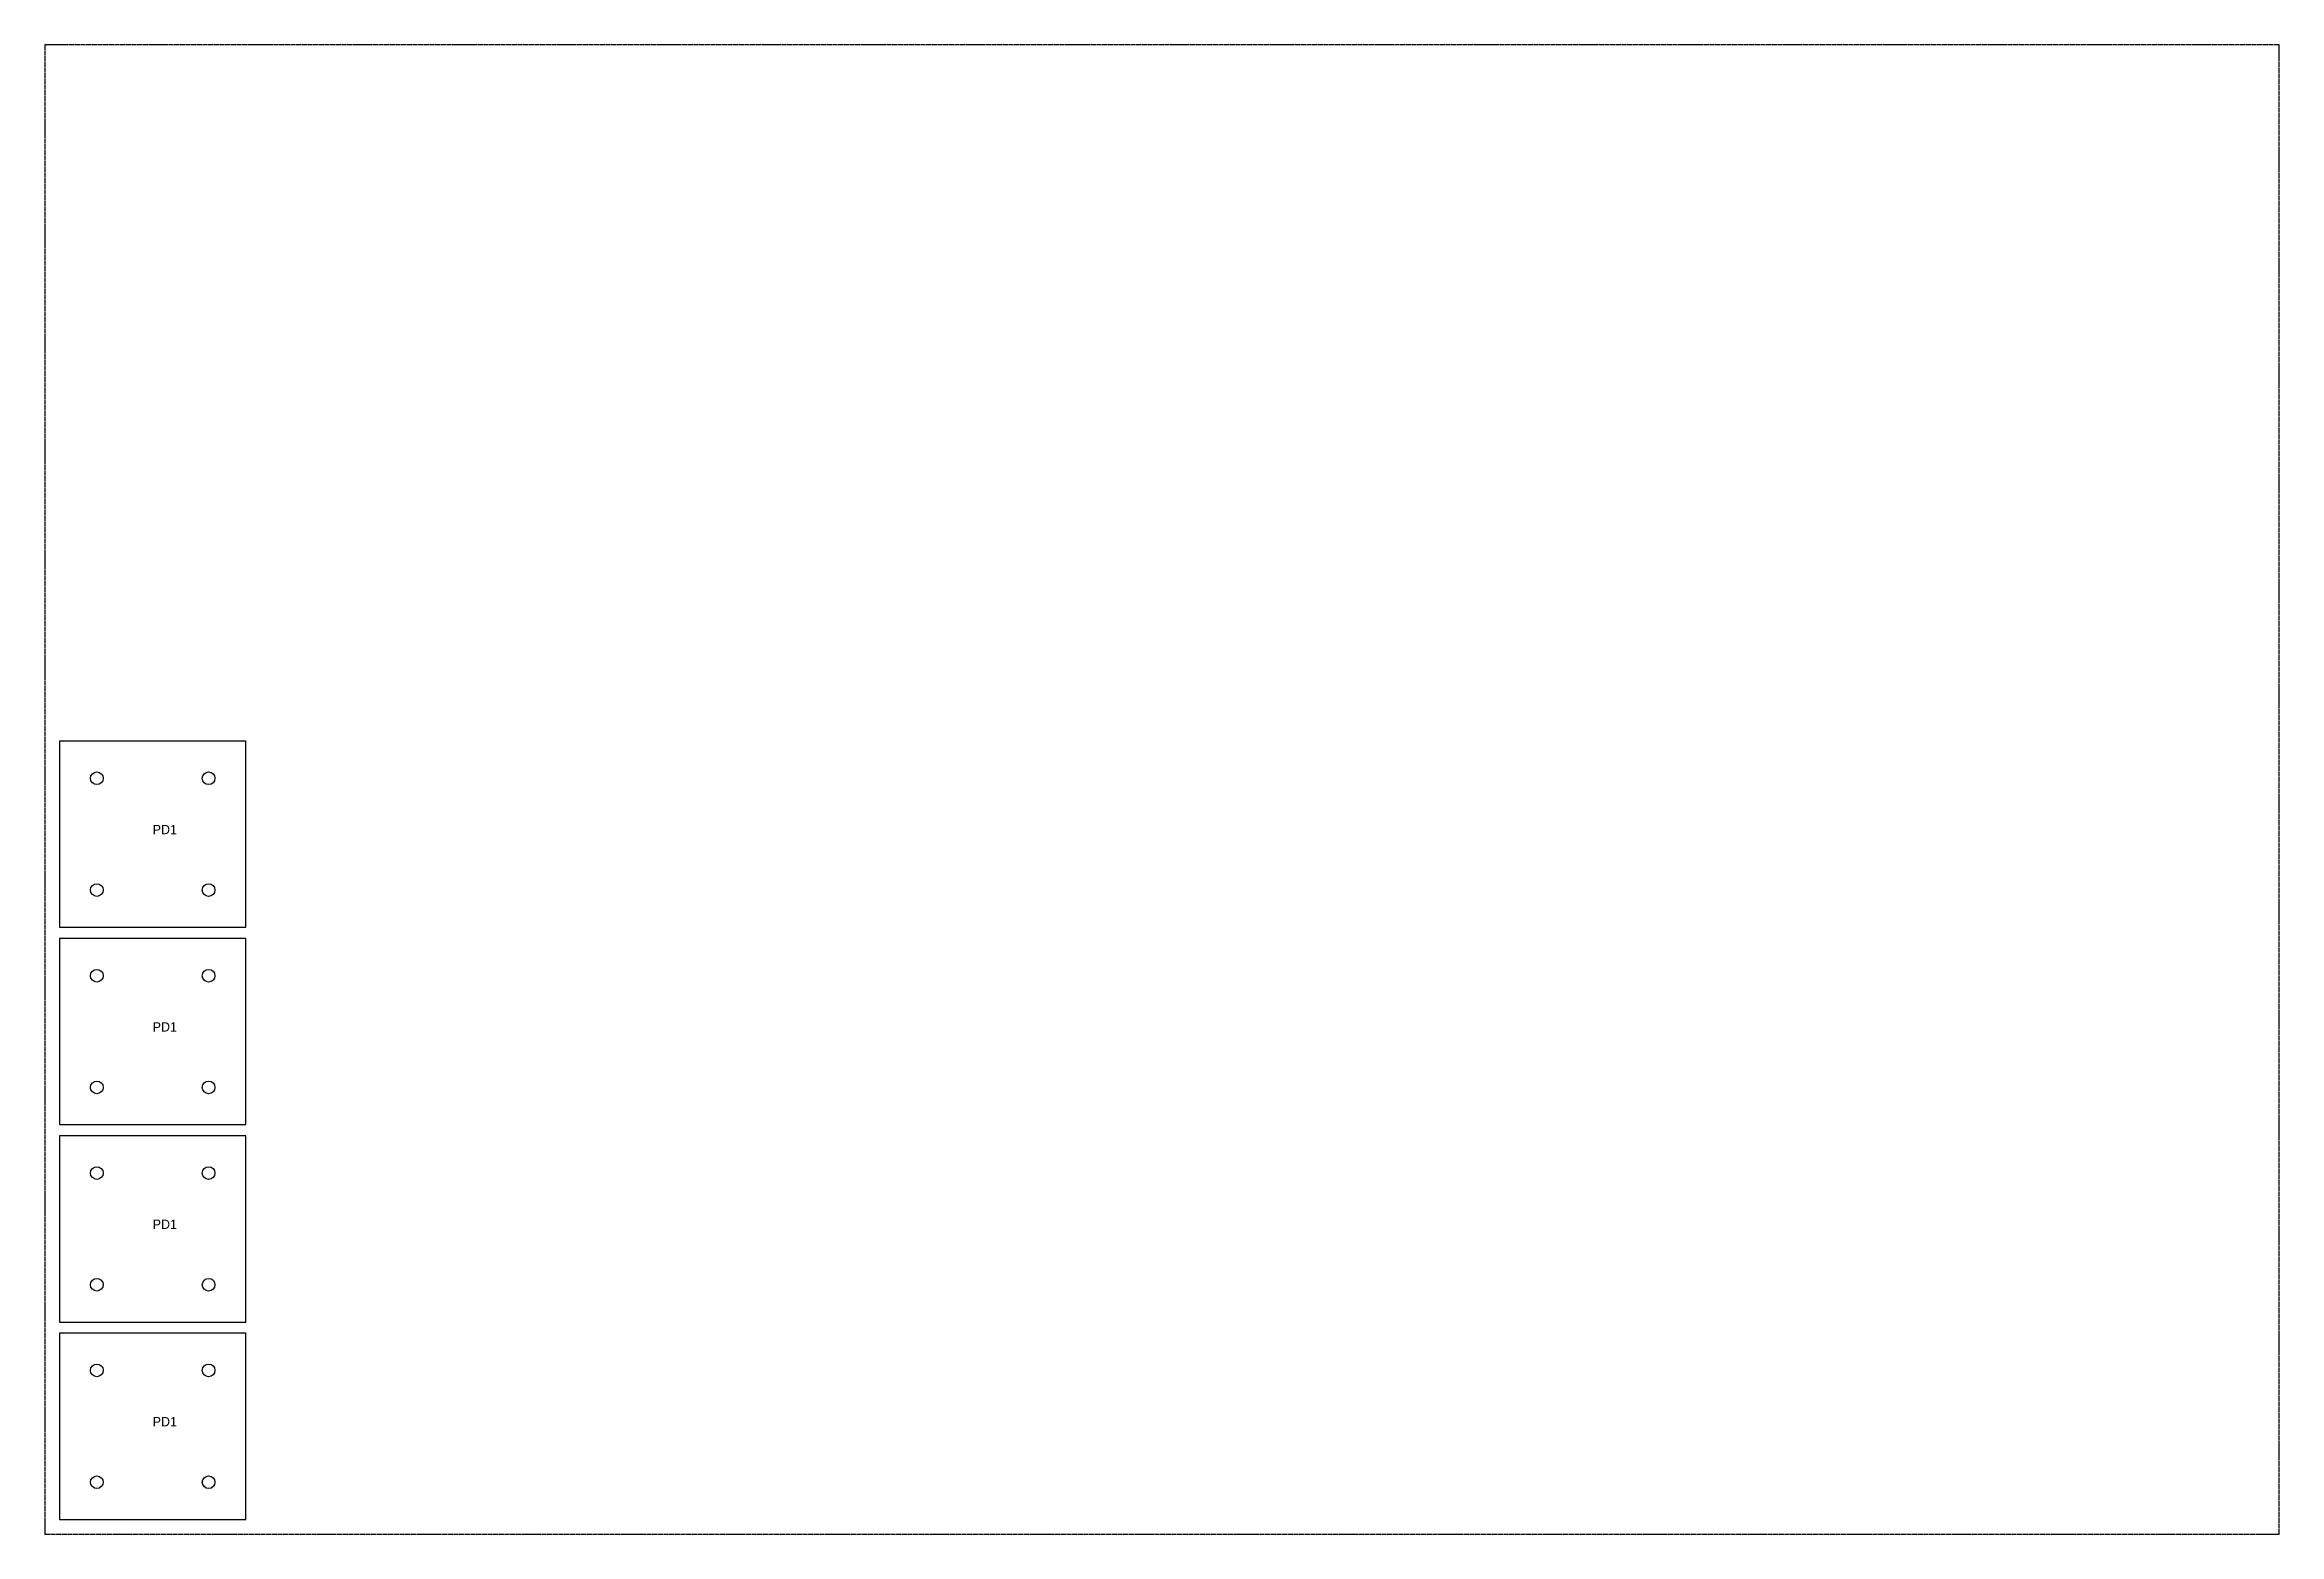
# Model space of a CAD drawing. Header units: millimetres. Extents: x 0 to 1200, y 0 to 800.
import ezdxf

# ---------------------------------------------------------------- set-up
doc = ezdxf.new("R2010")
doc.units = ezdxf.units.MM
doc.linetypes.add('DASHED', pattern=[1.524, 1.27, -0.254])
for name, color, linetype in [('CUT', 7, 'CONTINUOUS'), ('NOTES', 8, 'CONTINUOUS'), ('SHEET', 5, 'DASHED')]:
    doc.layers.add(name, color=color, linetype=linetype)

msp = doc.modelspace()

# ---------------------------------------------------------------- linework, layer by layer
at = {"layer": 'CUT'}
for points in [[(8, 326), (108, 326), (108, 426), (8, 426)], [(8, 220), (108, 220), (108, 320), (8, 320)], [(8, 114), (108, 114), (108, 214), (8, 214)], [(8, 8), (108, 8), (108, 108), (8, 108)]]:
    msp.add_lwpolyline(points, close=True, dxfattribs=at)
for centre in [(28, 406), (88, 406), (28, 346), (88, 346), (28, 300), (88, 300), (28, 240), (88, 240), (28, 194), (88, 194), (28, 134), (88, 134), (28, 88), (88, 88), (28, 28), (88, 28)]:
    msp.add_circle(centre, 3.4, dxfattribs=at)
at = {"layer": 'SHEET'}
msp.add_lwpolyline([(0, 0), (1200, 0), (1200, 800), (0, 800)], close=True, dxfattribs=at)

# ---------------------------------------------------------------- texts
at = {"layer": 'NOTES'}
for p in [(58, 376), (58, 270), (58, 164), (58, 58)]:
    msp.add_text('PD1', height=5, dxfattribs=at).set_placement(p)

doc.saveas('drawing.dxf')
